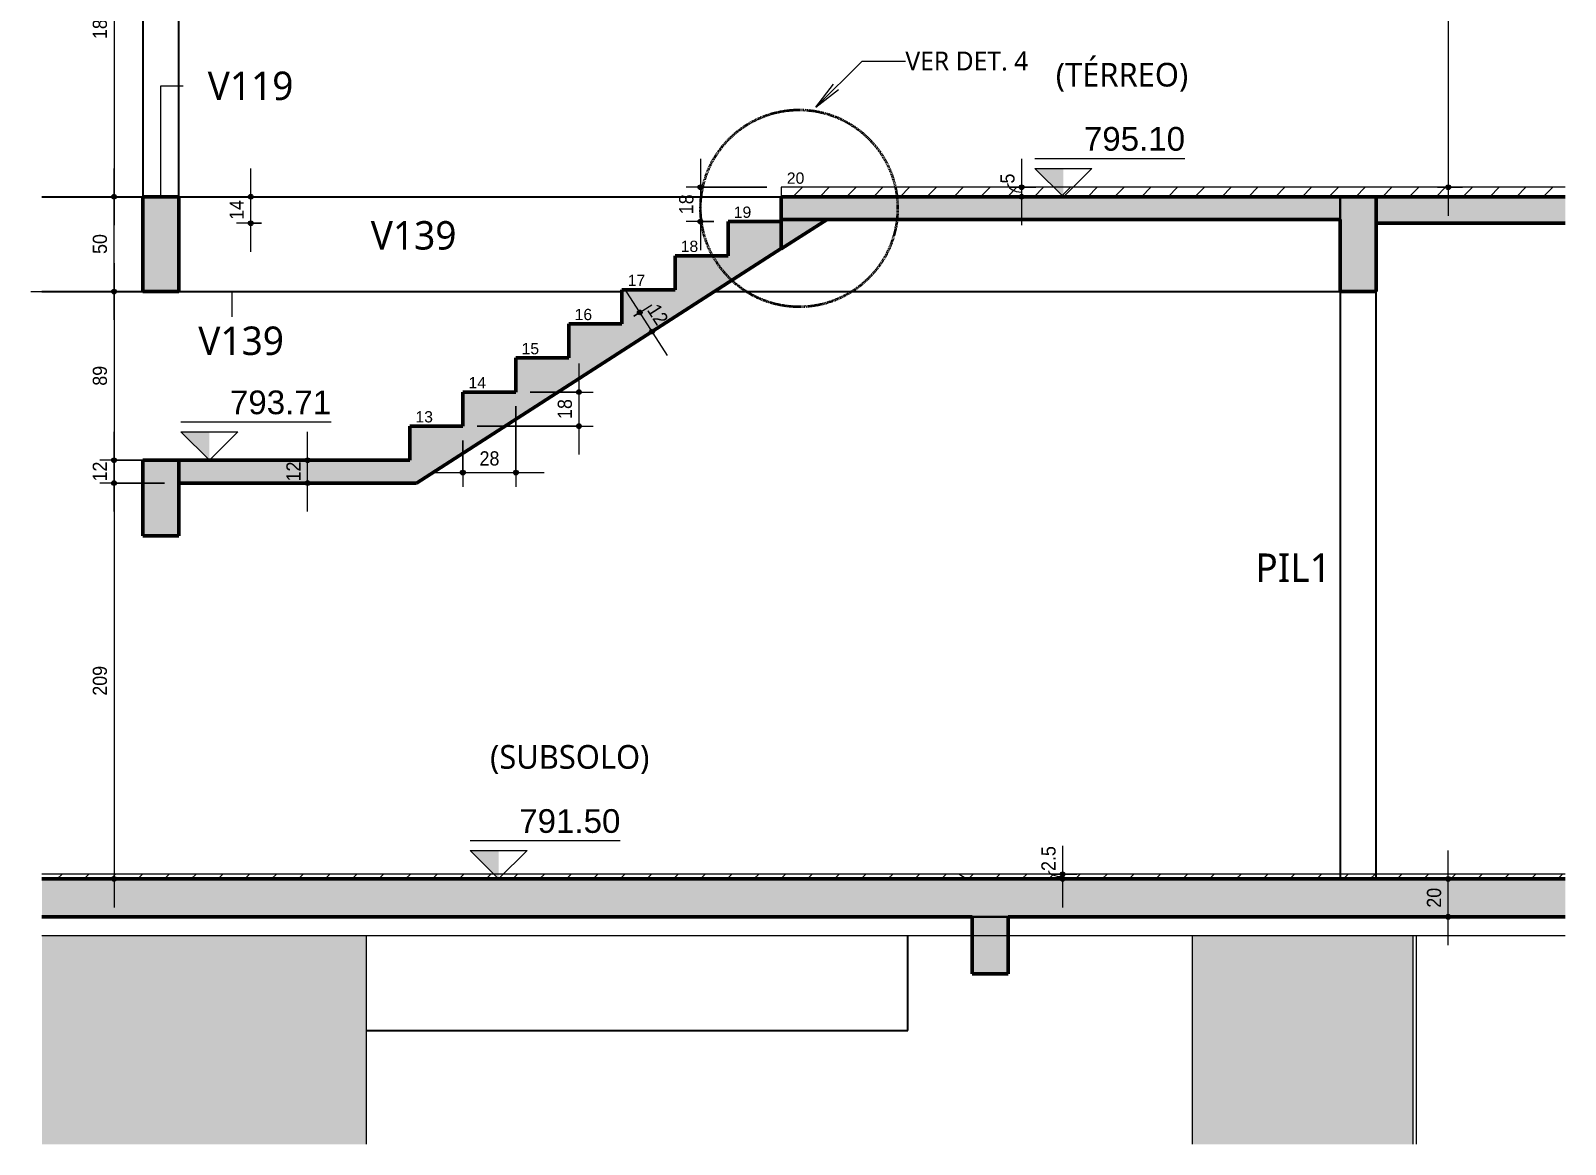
# Model space of a CAD drawing. Extents: x -875 to 3162, y 79010 to 88037.
# Drawn here: x 1773 to 2582, y 79010 to 79598 of the extents above; entities that cross this region are included whole.
import ezdxf

# ---------------------------------------------------------------- set-up
doc = ezdxf.new("R2010")
doc.units = 0
doc.linetypes.add('Hidden', pattern=[0.714375, 0.47625, -0.238125])
for name, color, linetype, lineweight in [('1856_BAS_LOC_0_ARQ-REF-ARQ', 7, 'Continuous', 18), ('A-ANNO-DIMS', 7, 'Continuous', 9), ('A-ANNO-DIMS-50', 7, 'Continuous', 9), ('A-DETL-GENF', 7, 'Continuous', 18), ('A-DETL-MEDM', 7, 'Continuous', 50), ('A-FLOR', 7, 'Continuous', 25), ('G-ANNO-DIMS', 7, 'Continuous', 9), ('G-ANNO-TEXT', 7, 'Continuous', 9), ('S-BEAM', 7, 'Continuous', 25), ('S-BEAM-IDEN', 7, 'Continuous', 9), ('S-COLS', 7, 'Continuous', 25), ('S-COLS-IDEN', 7, 'Continuous', 9), ('S-FNDN', 7, 'Continuous', 25), ('S-STRS', 7, 'Continuous', 25), ('S-STRS-ANNO', 7, 'Continuous', 18)]:
    doc.layers.add(name, color=color, linetype=linetype, lineweight=lineweight)
doc.layers.add('A-DETL', color=7, linetype='Continuous', lineweight=18, true_color=0x00a600)
doc.layers.add('FUNDACAO1_DXF', color=7, linetype='Continuous', lineweight=18, true_color=0x767676)
doc.styles.add('Arial', font='arial.ttf', dxfattribs={"height": 5.953125})
doc.styles.add('Arial_1', font='arial.ttf', dxfattribs={"width": 0.9, "height": 7.5})
doc.styles.add('Arial_2', font='arial.ttf', dxfattribs={"height": 12.5})
doc.styles.add('Gadugi', font='gadugi.ttf', dxfattribs={"height": 12.5})
doc.styles.add('Gadugi_1', font='gadugi.ttf', dxfattribs={"height": 15})
doc.styles.add('Gadugi_2', font='gadugi.ttf', dxfattribs={"height": 10})
doc.dimstyles.new('PED_1_5mm_ESQ', dxfattribs={"dimscale": 30.48, "dimtxt": 7.651945, "dimasz": 0.328084, "dimexe": 0.246063, "dimexo": 0.246063, "dimgap": 0.049213, "dimtad": 1, "dimdec": 1, "dimrnd": 0.5, "dimdsep": 46, "dimtxsty": 'Arial_1', "dimblk1": 'DOTSMALL', "dimblk2": 'DOTSMALL', "dimsah": 1, "dimcen": 0.09, "dimdle": 0.492126, "dimazin": 0, "dimtfac": 1, "dimtdec": 4, "dimtix": 1, "dimtmove": 0, "dimatfit": 3, "dimfxl": 1, "dimtvp": 1, "dimtolj": 1, "dimtzin": 0, "dimarcsym": 2})
doc.dimstyles.new('PED_1_5mm_ESQ_1', dxfattribs={"dimscale": 30.48, "dimtxt": 7.651945, "dimasz": 0.328084, "dimexe": 0.246063, "dimexo": 0.246063, "dimgap": 0.049213, "dimtad": 1, "dimdec": 1, "dimrnd": 0.5, "dimdsep": 46, "dimtxsty": 'Arial_1', "dimblk1": 'DOTSMALL', "dimblk2": 'DOTSMALL', "dimsah": 1, "dimcen": 0.09, "dimdle": 0.492126, "dimazin": 0, "dimtfac": 1, "dimtdec": 4, "dimtix": 1, "dimtmove": 1, "dimatfit": 3, "dimfxl": 1, "dimtvp": 1, "dimtolj": 1, "dimtzin": 0, "dimarcsym": 2})
pattern_1 = [(45, (2200.26, 83523.502), (-7.071068, 7.071068), [])]

# ---------------------------------------------------------------- blocks, each defined once
blk = doc.blocks.new('FUNDACAO1_DXF_ACAD0094-3051241-CT A 004 - CORTE D_2 ESCADA TÉRREO A 5PAV')
at = {"layer": '1856_BAS_LOC_0_ARQ-REF-ARQ', "color": 8, "true_color": 0x808080}
blk.add_line((-82.02, 79120), (-886, 79120), dxfattribs=at)
blk = doc.blocks.new('FUNDACAO1_DXF-3051214-CT A 004 - CORTE D_2 ESCADA TÉRREO A 5PAV')
blk.add_blockref('FUNDACAO1_DXF_ACAD0094-3051241-CT A 004 - CORTE D_2 ESCADA TÉRREO A 5PAV', (0, 0))
blk = doc.blocks.new('PED_COMPL_ESC_TRIANGULO_BAIXO_R00_2019 - 01-3750049-CT A 004 - CORTE D_2 ESCADA TÉRREO A 5PAV')
at = {"layer": 'S-BEAM', "true_color": 0xa6a6a6}
blk.add_hatch(color=253, dxfattribs=at).paths.add_polyline_path([(-495.88, 79482.5), (-471.67, 79498), (-495.88, 79498), (-495.88, 79482.64)], flags=0)
at = {"layer": 'S-BEAM', "lineweight": 50}
for p, q in [((-471.67, 79498), (-495.88, 79498)), ((-495.88, 79498), (-495.88, 79482.5)), ((-495.88, 79482.5), (-471.67, 79498))]:
    blk.add_line(p, q, dxfattribs=at)
blk = doc.blocks.new('Elevações de ponto - SIMBOLO DE NÍVEL-CORTE-2219088-CT A 004 - CORTE D_2 ESCADA TÉRREO A 5PAV')
at = {"layer": 'G-ANNO-DIMS'}
blk.add_hatch(color=256, dxfattribs=at).paths.add_polyline_path([(-644.97, 79165), (-644.97, 79150), (-659.97, 79165)], flags=0)
for p, q in [((-580.78, 79170.1), (-659.97, 79170.1)), ((-644.97, 79150), (-659.97, 79165)), ((-659.97, 79165), (-629.97, 79165)), ((-629.97, 79165), (-644.97, 79150))]:
    blk.add_line(p, q, dxfattribs=at)
blk = doc.blocks.new('DIMBLOCK156-CT A 004 - CORTE D_2 ESCADA TÉRREO A 5PAV')
at = {"layer": 'A-ANNO-DIMS-50', "transparency": 16777216}
h = blk.add_hatch(color=256, dxfattribs=at)
edge = h.paths.add_edge_path(flags=0)
edge.add_arc((1816.51, 79358.94), 1.25, 0, 360)
h = blk.add_hatch(color=256, dxfattribs=at)
edge = h.paths.add_edge_path(flags=0)
edge.add_arc((1816.51, 79150), 1.25, 0, 360)
for p, q in [((1816.51, 79373.94), (1816.51, 79135)), ((1843.14, 79358.94), (1809.01, 79358.94)), ((1816.51, 79358.94), (1843.14, 79358.94)), ((1810.78, 79150), (1824.01, 79150)), ((1816.51, 79150), (1810.78, 79150))]:
    blk.add_line(p, q, dxfattribs=at)
for centre in [(1816.51, 79358.94), (1816.51, 79150)]:
    blk.add_circle(centre, 1.25, dxfattribs=at)
at = {"layer": 'A-ANNO-DIMS-50', "color": 0, "transparency": 16777216, "insert": (1805.27, 79246.7), "char_height": 7.5, "width": 18.6472, "attachment_point": 1, "rotation": 90, "line_spacing_factor": 0.941778, "style": 'Arial_1'}
blk.add_mtext('209', dxfattribs=at)
blk = doc.blocks.new('_DotSmall')
at = {"color": 0, "linetype": 'ByBlock', "const_width": 0.5}
blk.add_lwpolyline([(-0.0625, 0, 1), (0.0625, 0, 1)], format="xyb", close=True, dxfattribs=at)
blk = doc.blocks.new('DIMBLOCK157-CT A 004 - CORTE D_2 ESCADA TÉRREO A 5PAV')
at = {"layer": 'A-ANNO-DIMS-50', "transparency": 16777216}
h = blk.add_hatch(color=256, dxfattribs=at)
edge = h.paths.add_edge_path(flags=0)
edge.add_arc((1816.51, 79370.94), 1.25, 0, 360)
h = blk.add_hatch(color=256, dxfattribs=at)
edge = h.paths.add_edge_path(flags=0)
edge.add_arc((1816.51, 79358.94), 1.25, 0, 360)
for p, q in [((1816.51, 79343.94), (1816.51, 79385.94)), ((1843.14, 79370.94), (1809.01, 79370.94)), ((1816.51, 79370.94), (1843.14, 79370.94)), ((1843.14, 79358.94), (1809.01, 79358.94)), ((1816.51, 79358.94), (1843.14, 79358.94))]:
    blk.add_line(p, q, dxfattribs=at)
for centre in [(1816.51, 79370.94), (1816.51, 79358.94)]:
    blk.add_circle(centre, 1.25, dxfattribs=at)
at = {"layer": 'A-ANNO-DIMS-50', "color": 0, "transparency": 16777216, "insert": (1805.27, 79359.76), "char_height": 7.5, "width": 12.4315, "attachment_point": 1, "rotation": 90, "line_spacing_factor": 0.941778, "style": 'Arial_1'}
blk.add_mtext('12', dxfattribs=at)
blk = doc.blocks.new('DIMBLOCK158-CT A 004 - CORTE D_2 ESCADA TÉRREO A 5PAV')
at = {"layer": 'A-ANNO-DIMS-50', "transparency": 16777216}
h = blk.add_hatch(color=256, dxfattribs=at)
edge = h.paths.add_edge_path(flags=0)
edge.add_arc((1816.51, 79460), 1.25, 0, 360)
h = blk.add_hatch(color=256, dxfattribs=at)
edge = h.paths.add_edge_path(flags=0)
edge.add_arc((1816.51, 79370.94), 1.25, 0, 360)
for p, q in [((1816.51, 79475), (1816.51, 79355.94)), ((1824.14, 79460), (1809.01, 79460)), ((1816.51, 79460), (1824.14, 79460)), ((1843.14, 79370.94), (1809.01, 79370.94)), ((1816.51, 79370.94), (1843.14, 79370.94))]:
    blk.add_line(p, q, dxfattribs=at)
for centre in [(1816.51, 79460), (1816.51, 79370.94)]:
    blk.add_circle(centre, 1.25, dxfattribs=at)
at = {"layer": 'A-ANNO-DIMS-50', "color": 0, "transparency": 16777216, "insert": (1805.27, 79410.29), "char_height": 7.5, "width": 12.4315, "attachment_point": 1, "rotation": 90, "line_spacing_factor": 0.941778, "style": 'Arial_1'}
blk.add_mtext('89', dxfattribs=at)
blk = doc.blocks.new('DIMBLOCK159-CT A 004 - CORTE D_2 ESCADA TÉRREO A 5PAV')
at = {"layer": 'A-ANNO-DIMS-50', "transparency": 16777216}
h = blk.add_hatch(color=256, dxfattribs=at)
edge = h.paths.add_edge_path(flags=0)
edge.add_arc((1816.51, 79510), 1.25, 0, 360)
h = blk.add_hatch(color=256, dxfattribs=at)
edge = h.paths.add_edge_path(flags=0)
edge.add_arc((1816.51, 79460), 1.25, 0, 360)
for p, q in [((1816.51, 79445), (1816.51, 79525)), ((1824.14, 79510), (1809.01, 79510)), ((1816.51, 79510), (1824.14, 79510)), ((1824.14, 79460), (1809.01, 79460)), ((1816.51, 79460), (1824.14, 79460))]:
    blk.add_line(p, q, dxfattribs=at)
for centre in [(1816.51, 79510), (1816.51, 79460)]:
    blk.add_circle(centre, 1.25, dxfattribs=at)
at = {"layer": 'A-ANNO-DIMS-50', "color": 0, "transparency": 16777216, "insert": (1805.27, 79479.82), "char_height": 7.5, "width": 12.4315, "attachment_point": 1, "rotation": 90, "line_spacing_factor": 0.941778, "style": 'Arial_1'}
blk.add_mtext('50', dxfattribs=at)
blk = doc.blocks.new('DIMBLOCK160-CT A 004 - CORTE D_2 ESCADA TÉRREO A 5PAV')
at = {"layer": 'A-ANNO-DIMS-50', "transparency": 16777216}
h = blk.add_hatch(color=256, dxfattribs=at)
edge = h.paths.add_edge_path(flags=0)
edge.add_arc((1816.51, 79699.75), 1.25, 0, 360)
h = blk.add_hatch(color=256, dxfattribs=at)
edge = h.paths.add_edge_path(flags=0)
edge.add_arc((1816.51, 79510), 1.25, 0, 360)
for p, q in [((1816.51, 79714.75), (1816.51, 79495)), ((1843.14, 79699.75), (1809.01, 79699.75)), ((1816.51, 79699.75), (1843.14, 79699.75)), ((1824.14, 79510), (1809.01, 79510)), ((1816.51, 79510), (1824.14, 79510))]:
    blk.add_line(p, q, dxfattribs=at)
for centre in [(1816.51, 79699.75), (1816.51, 79510)]:
    blk.add_circle(centre, 1.25, dxfattribs=at)
at = {"layer": 'A-ANNO-DIMS-50', "color": 0, "transparency": 16777216, "insert": (1805.27, 79593.22), "char_height": 7.5, "width": 27.9708, "attachment_point": 1, "rotation": 90, "line_spacing_factor": 0.941778, "style": 'Arial_1'}
blk.add_mtext('189.5', dxfattribs=at)
blk = doc.blocks.new('DIMBLOCK184-CT A 004 - CORTE D_2 ESCADA TÉRREO A 5PAV')
at = {"layer": 'A-ANNO-DIMS-50', "transparency": 16777216}
h = blk.add_hatch(color=256, dxfattribs=at)
edge = h.paths.add_edge_path(flags=0)
edge.add_arc((2295.5, 79515), 1.25, 0, 360)
h = blk.add_hatch(color=256, dxfattribs=at)
edge = h.paths.add_edge_path(flags=0)
edge.add_arc((2295.5, 79510), 1.25, 0, 360)
for p, q in [((2295.5, 79530), (2295.5, 79495)), ((2289.77, 79515), (2303, 79515)), ((2295.5, 79515), (2289.77, 79515)), ((2289.77, 79510), (2303, 79510)), ((2295.5, 79510), (2289.77, 79510))]:
    blk.add_line(p, q, dxfattribs=at)
for centre in [(2295.5, 79515), (2295.5, 79510)]:
    blk.add_circle(centre, 1.25, dxfattribs=at)
blk.add_ellipse((2295.5, 79516.97), major_axis=(7.39, 0), ratio=0.605191, start_param=3.141593, end_param=4.712389, dxfattribs=at)
at = {"layer": 'A-ANNO-DIMS-50', "color": 0, "transparency": 16777216, "insert": (2284.26, 79516.97), "char_height": 7.5, "width": 6.2157, "attachment_point": 1, "rotation": 90, "line_spacing_factor": 0.941778, "style": 'Arial_1'}
blk.add_mtext('5', dxfattribs=at)
blk = doc.blocks.new('DIMBLOCK185-CT A 004 - CORTE D_2 ESCADA TÉRREO A 5PAV')
at = {"layer": 'A-ANNO-DIMS-50', "transparency": 16777216}
h = blk.add_hatch(color=256, dxfattribs=at)
edge = h.paths.add_edge_path(flags=0)
edge.add_arc((1888.69, 79510), 1.25, 0, 360)
h = blk.add_hatch(color=256, dxfattribs=at)
edge = h.paths.add_edge_path(flags=0)
edge.add_arc((1888.69, 79496), 1.25, 0, 360)
for p, q in [((1888.69, 79481), (1888.69, 79525)), ((1894.42, 79510), (1881.19, 79510)), ((1888.69, 79510), (1894.42, 79510)), ((1894.42, 79496), (1881.19, 79496)), ((1888.69, 79496), (1894.42, 79496))]:
    blk.add_line(p, q, dxfattribs=at)
for centre in [(1888.69, 79510), (1888.69, 79496)]:
    blk.add_circle(centre, 1.25, dxfattribs=at)
at = {"layer": 'A-ANNO-DIMS-50', "color": 0, "transparency": 16777216, "insert": (1877.46, 79497.82), "char_height": 7.5, "width": 12.4315, "attachment_point": 1, "rotation": 90, "line_spacing_factor": 0.941778, "style": 'Arial_1'}
blk.add_mtext('14', dxfattribs=at)
blk = doc.blocks.new('DIMBLOCK186-CT A 004 - CORTE D_2 ESCADA TÉRREO A 5PAV')
at = {"layer": 'A-ANNO-DIMS-50', "transparency": 16777216}
h = blk.add_hatch(color=256, dxfattribs=at)
edge = h.paths.add_edge_path(flags=0)
edge.add_arc((2520.64, 79863), 1.25, 0, 360)
h = blk.add_hatch(color=256, dxfattribs=at)
edge = h.paths.add_edge_path(flags=0)
edge.add_arc((2520.64, 79515), 1.25, 0, 360)
for p, q in [((2520.64, 79878), (2520.64, 79500)), ((2490.09, 79863), (2528.14, 79863)), ((2520.64, 79863), (2490.09, 79863)), ((2514.91, 79515), (2528.14, 79515)), ((2520.64, 79515), (2514.91, 79515))]:
    blk.add_line(p, q, dxfattribs=at)
for centre in [(2520.64, 79863), (2520.64, 79515)]:
    blk.add_circle(centre, 1.25, dxfattribs=at)
at = {"layer": 'A-ANNO-DIMS-50', "color": 0, "transparency": 16777216, "insert": (2509.4, 79681.23), "char_height": 7.5, "width": 18.6472, "attachment_point": 1, "rotation": 90, "line_spacing_factor": 0.941778, "style": 'Arial_1'}
blk.add_mtext('348', dxfattribs=at)
blk = doc.blocks.new('DIMBLOCK196-CT A 004 - CORTE D_2 ESCADA TÉRREO A 5PAV')
at = {"layer": 'A-ANNO-DIMS-50', "transparency": 16777216}
h = blk.add_hatch(color=256, dxfattribs=at)
edge = h.paths.add_edge_path(flags=0)
edge.add_arc((2317.16, 79152.5), 1.25, 0, 360)
h = blk.add_hatch(color=256, dxfattribs=at)
edge = h.paths.add_edge_path(flags=0)
edge.add_arc((2317.16, 79150), 1.25, 0, 360)
for p, q in [((2317.16, 79167.5), (2317.16, 79135)), ((2311.43, 79152.5), (2324.66, 79152.5)), ((2317.16, 79152.5), (2311.43, 79152.5)), ((2311.43, 79150), (2324.66, 79150)), ((2317.16, 79150), (2311.43, 79150))]:
    blk.add_line(p, q, dxfattribs=at)
for centre in [(2317.16, 79152.5), (2317.16, 79150)]:
    blk.add_circle(centre, 1.25, dxfattribs=at)
blk.add_ellipse((2317.16, 79154.2), major_axis=(7.39, 0), ratio=0.399333, start_param=3.141593, end_param=4.712389, dxfattribs=at)
at = {"layer": 'A-ANNO-DIMS-50', "color": 0, "transparency": 16777216, "insert": (2305.92, 79154.2), "char_height": 7.5, "width": 15.5393, "attachment_point": 1, "rotation": 90, "line_spacing_factor": 0.941778, "style": 'Arial_1'}
blk.add_mtext('2.5', dxfattribs=at)
blk = doc.blocks.new('DIMBLOCK197-CT A 004 - CORTE D_2 ESCADA TÉRREO A 5PAV')
at = {"layer": 'A-ANNO-DIMS-50', "transparency": 16777216}
h = blk.add_hatch(color=256, dxfattribs=at)
edge = h.paths.add_edge_path(flags=0)
edge.add_arc((2061.89, 79406.93), 1.25, 0, 360)
h = blk.add_hatch(color=256, dxfattribs=at)
edge = h.paths.add_edge_path(flags=0)
edge.add_arc((2061.89, 79388.94), 1.25, 0, 360)
for p, q in [((2061.89, 79421.93), (2061.89, 79373.94)), ((2036.09, 79406.93), (2069.39, 79406.93)), ((2061.89, 79406.93), (2036.09, 79406.93)), ((2008.09, 79388.94), (2069.39, 79388.94)), ((2061.89, 79388.94), (2008.09, 79388.94))]:
    blk.add_line(p, q, dxfattribs=at)
for centre in [(2061.89, 79406.93), (2061.89, 79388.94)]:
    blk.add_circle(centre, 1.25, dxfattribs=at)
at = {"layer": 'A-ANNO-DIMS-50', "color": 0, "transparency": 16777216, "insert": (2050.65, 79392.76), "char_height": 7.5, "width": 12.4315, "attachment_point": 1, "rotation": 90, "line_spacing_factor": 0.941778, "style": 'Arial_1'}
blk.add_mtext('18', dxfattribs=at)
blk = doc.blocks.new('DIMBLOCK198-CT A 004 - CORTE D_2 ESCADA TÉRREO A 5PAV')
at = {"layer": 'A-ANNO-DIMS-50', "transparency": 16777216}
h = blk.add_hatch(color=256, dxfattribs=at)
edge = h.paths.add_edge_path(flags=0)
edge.add_arc((2000.59, 79364.44), 1.25, 0, 360)
h = blk.add_hatch(color=256, dxfattribs=at)
edge = h.paths.add_edge_path(flags=0)
edge.add_arc((2028.59, 79364.44), 1.25, 0, 360)
for p, q in [((2028.59, 79399.43), (2028.59, 79356.94)), ((2028.59, 79364.44), (2028.59, 79399.43)), ((2000.59, 79381.44), (2000.59, 79356.94)), ((2000.59, 79364.44), (2000.59, 79381.44)), ((1985.59, 79364.44), (2043.59, 79364.44))]:
    blk.add_line(p, q, dxfattribs=at)
for centre in [(2000.59, 79364.44), (2028.59, 79364.44)]:
    blk.add_circle(centre, 1.25, dxfattribs=at)
at = {"layer": 'A-ANNO-DIMS-50', "color": 0, "transparency": 16777216, "insert": (2009.41, 79375.68), "char_height": 7.5, "width": 12.4315, "attachment_point": 1, "line_spacing_factor": 0.941778, "style": 'Arial_1'}
blk.add_mtext('28', dxfattribs=at)
blk = doc.blocks.new('DIMBLOCK209-CT A 004 - CORTE D_2 ESCADA TÉRREO A 5PAV')
at = {"layer": 'A-ANNO-DIMS-50', "transparency": 16777216}
h = blk.add_hatch(color=256, dxfattribs=at)
edge = h.paths.add_edge_path(flags=0)
edge.add_arc((2520.64, 79150), 1.25, 0, 360)
h = blk.add_hatch(color=256, dxfattribs=at)
edge = h.paths.add_edge_path(flags=0)
edge.add_arc((2520.64, 79130), 1.25, 0, 360)
for p, q in [((2520.64, 79115), (2520.64, 79165)), ((2526.37, 79150), (2513.14, 79150)), ((2520.64, 79150), (2526.37, 79150)), ((2526.37, 79130), (2513.14, 79130)), ((2520.64, 79130), (2526.37, 79130))]:
    blk.add_line(p, q, dxfattribs=at)
for centre in [(2520.64, 79150), (2520.64, 79130)]:
    blk.add_circle(centre, 1.25, dxfattribs=at)
at = {"layer": 'A-ANNO-DIMS-50', "color": 0, "transparency": 16777216, "insert": (2509.4, 79134.82), "char_height": 7.5, "width": 12.4315, "attachment_point": 1, "rotation": 90, "line_spacing_factor": 0.941778, "style": 'Arial_1'}
blk.add_mtext('20', dxfattribs=at)
blk = doc.blocks.new('DIMBLOCK211-CT A 004 - CORTE D_2 ESCADA TÉRREO A 5PAV')
at = {"layer": 'A-ANNO-DIMS-50', "transparency": 16777216}
h = blk.add_hatch(color=256, dxfattribs=at)
edge = h.paths.add_edge_path(flags=0)
edge.add_arc((2125.99, 79515), 1.25, 0, 360)
h = blk.add_hatch(color=256, dxfattribs=at)
edge = h.paths.add_edge_path(flags=0)
edge.add_arc((2125.99, 79496.91), 1.25, 0, 360)
for p, q in [((2125.99, 79530), (2125.99, 79481.91)), ((2161.09, 79515), (2118.49, 79515)), ((2125.99, 79515), (2161.09, 79515)), ((2133.09, 79496.91), (2118.49, 79496.91)), ((2125.99, 79496.91), (2133.09, 79496.91))]:
    blk.add_line(p, q, dxfattribs=at)
for centre in [(2125.99, 79515), (2125.99, 79496.91)]:
    blk.add_circle(centre, 1.25, dxfattribs=at)
at = {"layer": 'A-ANNO-DIMS-50', "color": 0, "transparency": 16777216, "insert": (2114.76, 79500.78), "char_height": 7.5, "width": 12.4315, "attachment_point": 1, "rotation": 90, "line_spacing_factor": 0.941778, "style": 'Arial_1'}
blk.add_mtext('18', dxfattribs=at)
blk = doc.blocks.new('DIMBLOCK212-CT A 004 - CORTE D_2 ESCADA TÉRREO A 5PAV')
at = {"layer": 'A-ANNO-DIMS-50', "transparency": 16777216}
h = blk.add_hatch(color=256, dxfattribs=at)
edge = h.paths.add_edge_path(flags=0)
edge.add_arc((2093.95, 79448.94), 1.25, 0, 360)
h = blk.add_hatch(color=256, dxfattribs=at)
edge = h.paths.add_edge_path(flags=0)
edge.add_arc((2100.44, 79438.84), 1.25, 0, 360)
for p, q in [((2108.55, 79426.23), (2085.84, 79461.56)), ((2090.9, 79446.98), (2100.26, 79452.99)), ((2093.95, 79448.94), (2090.9, 79446.98)), ((2105.26, 79441.94), (2094.13, 79434.79)), ((2100.44, 79438.84), (2105.26, 79441.94))]:
    blk.add_line(p, q, dxfattribs=at)
for centre in [(2093.95, 79448.94), (2100.44, 79438.84)]:
    blk.add_circle(centre, 1.25, dxfattribs=at)
at = {"layer": 'A-ANNO-DIMS-50', "color": 0, "transparency": 16777216, "insert": (2103.85, 79454.32), "char_height": 7.5, "width": 12.4315, "attachment_point": 1, "rotation": 302.7282, "line_spacing_factor": 0.941778, "style": 'Arial_1'}
blk.add_mtext('12', dxfattribs=at)
blk = doc.blocks.new('DIMBLOCK213-CT A 004 - CORTE D_2 ESCADA TÉRREO A 5PAV')
at = {"layer": 'A-ANNO-DIMS-50', "transparency": 16777216}
h = blk.add_hatch(color=256, dxfattribs=at)
edge = h.paths.add_edge_path(flags=0)
edge.add_arc((1918.69, 79370.94), 1.25, 0, 360)
h = blk.add_hatch(color=256, dxfattribs=at)
edge = h.paths.add_edge_path(flags=0)
edge.add_arc((1918.69, 79358.94), 1.25, 0, 360)
for p, q in [((1918.69, 79343.94), (1918.69, 79385.94)), ((1924.42, 79370.94), (1911.19, 79370.94)), ((1918.69, 79370.94), (1924.42, 79370.94)), ((1924.42, 79358.94), (1911.19, 79358.94)), ((1918.69, 79358.94), (1924.42, 79358.94))]:
    blk.add_line(p, q, dxfattribs=at)
for centre in [(1918.69, 79370.94), (1918.69, 79358.94)]:
    blk.add_circle(centre, 1.25, dxfattribs=at)
at = {"layer": 'A-ANNO-DIMS-50', "color": 0, "transparency": 16777216, "insert": (1907.46, 79359.76), "char_height": 7.5, "width": 12.4315, "attachment_point": 1, "rotation": 90, "line_spacing_factor": 0.941778, "style": 'Arial_1'}
blk.add_mtext('12', dxfattribs=at)

msp = doc.modelspace()

# ---------------------------------------------------------------- hatches: boundary and pattern name
at = {"layer": 'A-DETL-GENF', "true_color": 0x808080}
h = msp.add_hatch(dxfattribs=at)
h.set_pattern_fill('FP_1', color=8, style=0, pattern_type=2)
h.set_pattern_definition(pattern_1)
h.paths.add_polyline_path([(2482.62, 79510), (2582.45, 79510), (2582.45, 79515), (2482.62, 79515)], flags=0)
h.paths.add_polyline_path([(2168.59, 79510), (2168.59, 79510), (2482.62, 79510.02), (2482.59, 79515), (2168.59, 79515), (2168.59, 79510)], flags=0)
h = msp.add_hatch(dxfattribs=at)
h.set_pattern_fill('FP_1', color=8, style=0, pattern_type=2)
h.set_pattern_definition(pattern_1)
h.paths.add_polyline_path([(2582.45, 79510), (2582.45, 79510), (2502.08, 79510)], flags=0)
h = msp.add_hatch(dxfattribs=at)
h.set_pattern_fill('FP_1', color=8, style=0, pattern_type=2)
h.set_pattern_definition(pattern_1)
h.paths.add_polyline_path([(2219.58, 79150), (2266.18, 79150), (2262.29, 79152.5), (1778.47, 79152.5), (1778.47, 79150), (2180.46, 79150)], flags=0)
h = msp.add_hatch(dxfattribs=at)
h.set_pattern_fill('FP_1', color=8, style=0, pattern_type=2)
h.set_pattern_definition(pattern_1)
h.paths.add_polyline_path([(2582.45, 79150), (2582.45, 79152.5), (2262.29, 79152.5), (2266.18, 79150), (2502.08, 79150)], flags=0)
at = {"layer": 'A-FLOR', "true_color": 0xa6a6a6}
for points in [[(2269.37, 79498), (2463.59, 79498), (2463.59, 79510), (2168.59, 79510), (2168.59, 79498), (2239.39, 79498)], [(2502.08, 79496), (2582.45, 79496), (2582.45, 79510), (2482.62, 79510), (2482.62, 79496)], [(2168.59, 79130), (2582.45, 79130), (2582.45, 79150), (1778.47, 79150), (1778.47, 79130), (1976.11, 79130)]]:
    msp.add_hatch(color=253, dxfattribs=at).paths.add_polyline_path(points, flags=0)
at = {"layer": 'S-BEAM', "true_color": 0xa6a6a6}
for points in [[(1850.64, 79460), (1850.64, 79510), (1831.64, 79510), (1831.64, 79460)], [(2482.59, 79460), (2482.59, 79510), (2463.59, 79510), (2463.59, 79460)], [(1850.64, 79331), (1850.64, 79331), (1850.64, 79371), (1831.64, 79371), (1831.64, 79331)], [(2269.37, 79100), (2288.37, 79100), (2288.37, 79130), (2269.37, 79130), (2269.37, 79120)]]:
    msp.add_hatch(color=253, dxfattribs=at).paths.add_polyline_path(points, flags=0)
at = {"layer": 'S-FNDN', "true_color": 0xa6a6a6}
for points in [[(1949.78, 79009.96), (1949.78, 79120), (1778.47, 79120), (1778.47, 79009.96)], [(2385.58, 79009.96), (2502.08, 79009.96), (2502.08, 79120), (2385.58, 79120)]]:
    msp.add_hatch(color=253, dxfattribs=at).paths.add_polyline_path(points, flags=0)
at = {"layer": 'S-STRS', "true_color": 0xa6a6a6}
for points in [[(1972.59, 79358.94), (1976.11, 79358.94), (2168.59, 79482.64), (2168.59, 79496.91), (2140.59, 79496.91), (2140.59, 79478.91), (2112.59, 79478.91), (2112.59, 79460.92), (2084.59, 79460.92), (2084.59, 79442.92), (2056.59, 79442.92), (2056.59, 79424.93), (2028.59, 79424.93), (2028.59, 79406.93), (2000.59, 79406.93), (2000.59, 79388.94), (1972.59, 79388.94), (1972.59, 79370.94)], [(1949.78, 79358.94), (1972.59, 79358.94), (1972.59, 79370.94), (1850.64, 79370.94), (1850.64, 79358.94)]]:
    msp.add_hatch(color=253, dxfattribs=at).paths.add_polyline_path(points, flags=0)

# ---------------------------------------------------------------- linework, layer by layer
at = {"layer": 'A-DETL', "color": 7}
for p, q in [((2582.45, 79515), (2168.59, 79515)), ((2168.59, 79515), (2168.59, 79510)), ((2168.59, 79510), (2582.45, 79510)), ((2262.29, 79152.5), (1778.47, 79152.5)), ((2582.45, 79152.5), (1778.47, 79152.5)), ((1778.47, 79150), (2266.18, 79150)), ((1778.47, 79150), (2582.45, 79150)), ((2266.18, 79150), (2262.29, 79152.5))]:
    msp.add_line(p, q, dxfattribs=at)
at = {"layer": 'A-DETL', "color": 1, "linetype": 'Hidden', "lineweight": 35, "true_color": 0xff0000}
msp.add_circle((2178.05, 79503.88), 52, dxfattribs=at)
at = {"layer": 'A-DETL-MEDM'}
for p, q in [((2260.37, 79510), (2463.59, 79510)), ((2463.59, 79498), (2192.34, 79498)), ((2482.59, 79460), (2482.59, 79498)), ((2288.37, 79150), (1778.47, 79150)), ((2288.37, 79150), (2582.37, 79150))]:
    msp.add_line(p, q, dxfattribs=at)
at = {"layer": 'A-FLOR', "lineweight": 50}
for p, q in [((2463.59, 79510), (2168.59, 79510)), ((2168.59, 79510), (2168.59, 79498)), ((2582.45, 79510), (2482.62, 79510)), ((2482.62, 79510), (2482.62, 79496)), ((2482.62, 79496), (2582.45, 79496)), ((2582.45, 79150), (1778.47, 79150)), ((1778.47, 79130), (2269.37, 79130)), ((2288.37, 79130), (2582.45, 79130))]:
    msp.add_line(p, q, dxfattribs=at)
at = {"layer": 'A-FLOR'}
for p, q in [((2463.59, 79498), (2463.59, 79510)), ((2269.37, 79130), (2288.37, 79130))]:
    msp.add_line(p, q, dxfattribs=at)
at = {"layer": 'G-ANNO-DIMS'}
for p, q in [((1870.88, 79370.94), (1866.84, 79370.94)), ((2022.14, 79150), (2019.5, 79150))]:
    msp.add_line(p, q, dxfattribs=at)
at = {"layer": 'G-ANNO-TEXT'}
for p, q in [((2186.93, 79557.35), (2211.28, 79581.64)), ((2211.28, 79581.64), (2234.14, 79581.64)), ((2186.93, 79557.35), (2196.15, 79569.34)), ((2186.93, 79557.35), (2198.94, 79566.55))]:
    msp.add_line(p, q, dxfattribs=at)
at = {"layer": 'S-BEAM'}
for p, q in [((1778.47, 79510), (1831.64, 79510)), ((1850.64, 79510), (2168.59, 79510)), ((2463.59, 79510), (2463.59, 79498)), ((1778.47, 79460), (1831.64, 79460)), ((1850.64, 79460), (2084.59, 79460)), ((2133.37, 79460), (2463.59, 79460)), ((2288.37, 79130), (2269.37, 79130)), ((2235.49, 79070), (2235.49, 79120)), ((1949.78, 79070), (2235.49, 79070))]:
    msp.add_line(p, q, dxfattribs=at)
at = {"layer": 'S-BEAM', "lineweight": 50}
for p, q in [((1850.64, 79510), (1831.64, 79510)), ((1831.64, 79510), (1831.64, 79460)), ((1850.64, 79460), (1850.64, 79510)), ((2482.59, 79510), (2463.59, 79510)), ((2482.59, 79460), (2482.59, 79510)), ((2463.59, 79498), (2463.59, 79460)), ((1831.64, 79460), (1850.64, 79460)), ((2463.59, 79460), (2482.59, 79460)), ((1850.64, 79371), (1831.64, 79371)), ((1831.64, 79371), (1831.64, 79331)), ((1850.64, 79331), (1850.64, 79371)), ((1831.64, 79331), (1850.64, 79331)), ((2269.37, 79130), (2269.37, 79100)), ((2288.37, 79100), (2288.37, 79130)), ((2269.37, 79100), (2288.37, 79100))]:
    msp.add_line(p, q, dxfattribs=at)
at = {"layer": 'S-BEAM-IDEN'}
for p, q in [((1841.14, 79568.53), (1852.92, 79568.53)), ((1841.14, 79510), (1841.14, 79568.53)), ((1772.52, 79460), (1878.59, 79460)), ((1878.59, 79460), (1878.59, 79446.71))]:
    msp.add_line(p, q, dxfattribs=at)
at = {"layer": 'S-COLS'}
for p, q in [((1831.64, 79699.75), (1831.64, 79510)), ((1850.64, 79510), (1850.64, 79699.75)), ((2463.59, 79460), (2463.59, 79152.5)), ((2482.59, 79152.5), (2482.59, 79460)), ((2463.59, 79152.5), (2463.59, 79150)), ((2482.59, 79150), (2482.59, 79152.5))]:
    msp.add_line(p, q, dxfattribs=at)
at = {"layer": 'S-FNDN', "lineweight": 18}
for p, q in [((1949.78, 79009.96), (1949.78, 79120)), ((2385.58, 79120), (2385.58, 79009.96)), ((2502.08, 79009.96), (2502.08, 79120)), ((2503.83, 79009.96), (2503.83, 79120))]:
    msp.add_line(p, q, dxfattribs=at)
at = {"layer": 'S-STRS', "lineweight": 50}
for p, q in [((2168.59, 79496.91), (2140.59, 79496.91)), ((2140.59, 79496.91), (2140.59, 79478.91)), ((1976.11, 79358.94), (2168.59, 79482.64)), ((2140.59, 79478.91), (2112.59, 79478.91)), ((2112.59, 79478.91), (2112.59, 79460.92)), ((2112.59, 79460.92), (2084.59, 79460.92)), ((2084.59, 79460.92), (2084.59, 79442.92)), ((2084.59, 79442.92), (2056.59, 79442.92)), ((2056.59, 79442.92), (2056.59, 79424.93)), ((2056.59, 79424.93), (2028.59, 79424.93)), ((2028.59, 79424.93), (2028.59, 79406.93)), ((2028.59, 79406.93), (2000.59, 79406.93)), ((2000.59, 79406.93), (2000.59, 79388.94)), ((2000.59, 79388.94), (1972.59, 79388.94)), ((1972.59, 79388.94), (1972.59, 79370.94)), ((1972.59, 79370.94), (1850.64, 79370.94)), ((1850.64, 79370.94), (1850.64, 79358.94)), ((1850.64, 79358.94), (1972.59, 79358.94)), ((1972.59, 79358.94), (1976.11, 79358.94))]:
    msp.add_line(p, q, dxfattribs=at)

# ---------------------------------------------------------------- block references
at = {"layer": 'FUNDACAO1_DXF', "color": 3, "true_color": 0x00ff00}
msp.add_blockref('FUNDACAO1_DXF-3051214-CT A 004 - CORTE D_2 ESCADA TÉRREO A 5PAV', (2664.47, 0), dxfattribs=at)
at = {"layer": 'G-ANNO-DIMS'}
for p in [(2962.5, 360), (2511.81, 220.94), (2664.47, 0)]:
    msp.add_blockref('Elevações de ponto - SIMBOLO DE NÍVEL-CORTE-2219088-CT A 004 - CORTE D_2 ESCADA TÉRREO A 5PAV', p, dxfattribs=at)
at = {"layer": 'S-BEAM'}
msp.add_blockref('PED_COMPL_ESC_TRIANGULO_BAIXO_R00_2019 - 01-3750049-CT A 004 - CORTE D_2 ESCADA TÉRREO A 5PAV', (2664.47, 0), dxfattribs=at)

# ---------------------------------------------------------------- texts
at = {"layer": 'G-ANNO-DIMS', "char_height": 12.5, "width": 63.9697, "attachment_point": 1, "line_spacing_factor": 0.941778, "style": 'Arial_2'}
for s, insert in [('795.10', (2328.37, 79546.82)), ('793.71', (1877.68, 79407.76)), ('791.50', (2030.35, 79186.82))]:
    msp.add_mtext(s, dxfattribs=dict(at, insert=insert))
at = {"layer": 'G-ANNO-TEXT', "attachment_point": 1}
for s, insert, char_height, width, style in [('VER DET. 4', (2234.14, 79586.64), 10, 82.5738, 'Gadugi_2'), ('(TÉRREO)', (2313.54, 79580.67), 12.5, 87.3839, 'Gadugi'), ('(SUBSOLO)', (2014.96, 79220.66), 12.5, 103.8185, 'Gadugi')]:
    msp.add_mtext(s, dxfattribs=dict(at, insert=insert, char_height=char_height, width=width, style=style))
at = {"layer": 'S-BEAM-IDEN', "char_height": 15, "width": 58.1223, "attachment_point": 1, "style": 'Gadugi_1'}
for s, insert in [('V119', (1865.93, 79576.08)), ('V139', (1951.99, 79497.15)), ('V139', (1860.94, 79441.53))]:
    msp.add_mtext(s, dxfattribs=dict(at, insert=insert))
at = {"layer": 'S-COLS-IDEN', "insert": (2418.87, 79321.77), "char_height": 15, "width": 47.2996, "attachment_point": 1, "style": 'Gadugi_1'}
msp.add_mtext('PIL1', dxfattribs=at)
at = {"layer": 'S-STRS-ANNO', "char_height": 5.953, "width": 10.9888, "attachment_point": 1, "line_spacing_factor": 0.941778, "style": 'Arial'}
for s, insert in [('20', (2171.58, 79522.83)), ('19', (2143.58, 79504.83)), ('18', (2115.58, 79486.83)), ('17', (2087.58, 79468.84)), ('16', (2059.58, 79450.84)), ('15', (2031.58, 79432.85)), ('14', (2003.58, 79414.85)), ('13', (1975.58, 79396.86))]:
    msp.add_mtext(s, dxfattribs=dict(at, insert=insert))

# ---------------------------------------------------------------- dimensions: what is measured, and where the dimension line sits
at = {"layer": 'A-ANNO-DIMS'}
for base, p1, p2, angle, override, picture, middle in [((2520.64, 79515), (2482.59, 79863), (2522.41, 79515), 90, {"dimpost": '<>', "dimfxl": 350.266616}, 'DIMBLOCK186-CT A 004 - CORTE D_2 ESCADA TÉRREO A 5PAV', (2515.31, 79689)), ((1816.5116, 79510.004), (1850.6426, 79699.752), (1831.6423, 79510.004), 90, {"dimpost": '<>', "dimfxl": 190.696915}, 'DIMBLOCK160-CT A 004 - CORTE D_2 ESCADA TÉRREO A 5PAV', (1811.1823, 79604.878)), ((2125.99, 79496.91), (2168.59, 79515), (2140.59, 79496.91), 90, {"dimpost": '<>', "dimfxl": 33.33775}, 'DIMBLOCK211-CT A 004 - CORTE D_2 ESCADA TÉRREO A 5PAV', (2120.66, 79505.96)), ((1816.51, 79510), (1831.64, 79460), (1831.64, 79510), 90, {"dimpost": '<>', "dimfxl": 50}, 'DIMBLOCK159-CT A 004 - CORTE D_2 ESCADA TÉRREO A 5PAV', (1811.18, 79485)), ((1888.69, 79510), (1886.92, 79496), (1886.92, 79510), 90, {"dimpost": '<>', "dimfxl": 14}, 'DIMBLOCK185-CT A 004 - CORTE D_2 ESCADA TÉRREO A 5PAV', (1883.43, 79503)), ((1816.51, 79370.94), (1831.64, 79460), (1850.64, 79370.94), 90, {"dimpost": '<>', "dimfxl": 91.065402}, 'DIMBLOCK158-CT A 004 - CORTE D_2 ESCADA TÉRREO A 5PAV', (1811.18, 79415.47)), ((2093.95, 79448.94), (2098.95, 79437.89), (2084.59, 79442.92), 302.7282, {"dimpost": '<>', "dimfxl": 15.218669}, 'DIMBLOCK212-CT A 004 - CORTE D_2 ESCADA TÉRREO A 5PAV', (2101.62, 79446.74)), ((2061.89, 79388.94), (2028.59, 79406.93), (2000.59, 79388.94), 90, {"dimpost": '<>', "dimfxl": 33.284012}, 'DIMBLOCK197-CT A 004 - CORTE D_2 ESCADA TÉRREO A 5PAV', (2056.56, 79397.94)), ((1816.51, 79370.94), (1850.64, 79358.94), (1850.64, 79370.94), 90, {"dimpost": '<>', "dimfxl": 12}, 'DIMBLOCK157-CT A 004 - CORTE D_2 ESCADA TÉRREO A 5PAV', (1811.25, 79364.94)), ((1918.69, 79370.94), (1916.92, 79358.94), (1916.92, 79370.94), 90, {"dimpost": '<>', "dimfxl": 12}, 'DIMBLOCK213-CT A 004 - CORTE D_2 ESCADA TÉRREO A 5PAV', (1913.43, 79364.94)), ((1816.51, 79150), (1850.64, 79358.94), (1818.28, 79150), 90, {"dimpost": '<>', "dimfxl": 211.433332}, 'DIMBLOCK156-CT A 004 - CORTE D_2 ESCADA TÉRREO A 5PAV', (1811.18, 79254.47)), ((2520.64, 79150), (2518.87, 79130), (2518.87, 79150), 90, {"dimpost": '<>', "dimfxl": 20}, 'DIMBLOCK209-CT A 004 - CORTE D_2 ESCADA TÉRREO A 5PAV', (2515.31, 79140))]:
    dim = msp.add_linear_dim(base=base, p1=p1, p2=p2, angle=angle, dimstyle='PED_1_5mm_ESQ', override=override, dxfattribs=at)
    dim.commit()
    dim.dimension.update_dxf_attribs({"geometry": picture, "text_midpoint": middle})
for base, p1, p2, override, picture, middle in [((2295.5, 79510), (2297.27, 79515), (2297.27, 79510), {"dimpost": '<>', "dimfxl": 5}, 'DIMBLOCK184-CT A 004 - CORTE D_2 ESCADA TÉRREO A 5PAV', (2289.26, 79520.08)), ((2317.16, 79150), (2318.93, 79152.5), (2318.93, 79150), {"dimpost": '<>', "dimfxl": 2.5}, 'DIMBLOCK196-CT A 004 - CORTE D_2 ESCADA TÉRREO A 5PAV', (2310.92, 79161.97))]:
    dim = msp.add_linear_dim(base=base, p1=p1, p2=p2, angle=90, dimstyle='PED_1_5mm_ESQ_1', override=override, dxfattribs=at)
    dim.commit()
    dim.dimension.update_dxf_attribs({"geometry": picture, "text_midpoint": middle, "dimtype": 160, "text_rotation": 90})
dim = msp.add_linear_dim(base=(2028.59, 79364.44), p1=(2000.59, 79388.94), p2=(2028.59, 79406.93), dimstyle='PED_1_5mm_ESQ', override={"dimpost": '<>', "dimfxl": 33.284012}, dxfattribs=at)
dim.commit()
dim.dimension.update_dxf_attribs({"geometry": 'DIMBLOCK198-CT A 004 - CORTE D_2 ESCADA TÉRREO A 5PAV', "text_midpoint": (2014.59, 79369.77)})

doc.saveas('drawing.dxf')
